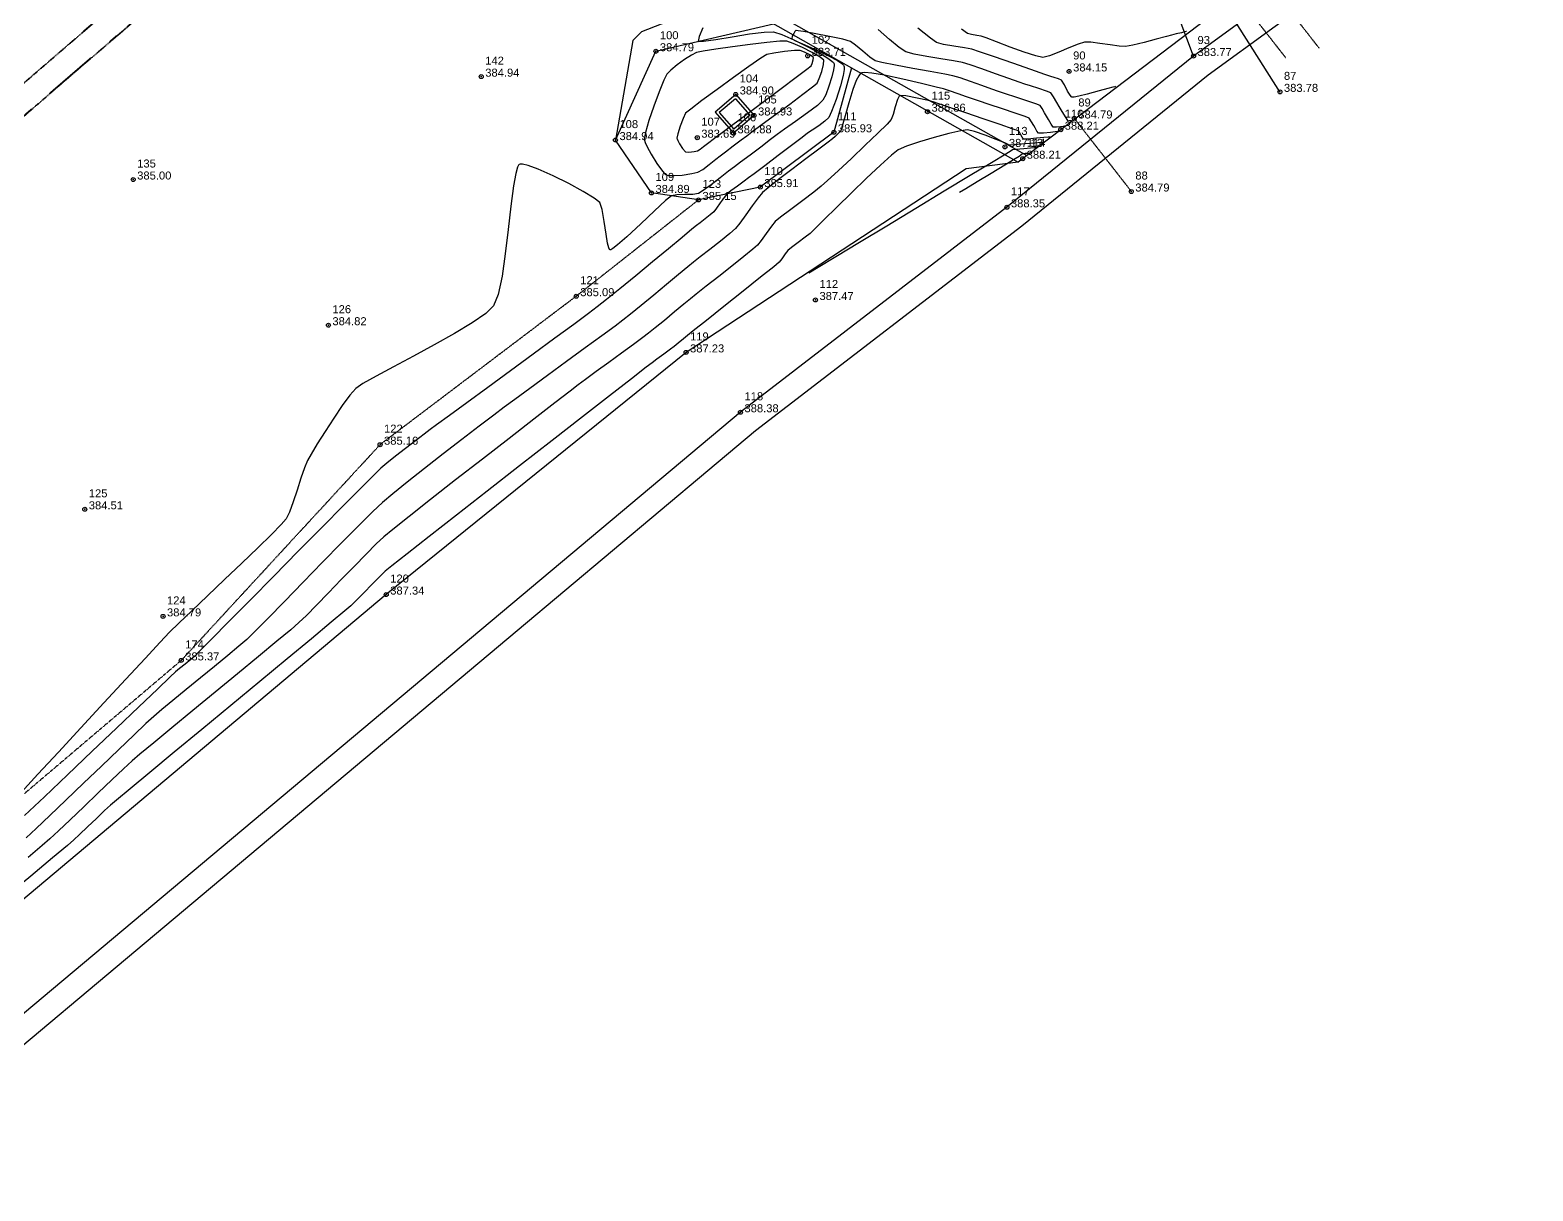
# Model space of a CAD drawing. Header units: centimetres. Extents: x 8495135 to 959133560, y 4530079 to 463453963.
# Drawn here: x 959026580 to 959034093, y 463429959 to 463435760 of the extents above; entities that cross this region are included whole.
import ezdxf

# ---------------------------------------------------------------- set-up
doc = ezdxf.new("R2010")
doc.units = ezdxf.units.CM
doc.header["$LTSCALE"] = 0.1
doc.header["$PDSIZE"] = 5
doc.linetypes.add('DASHED', pattern=[0.75, 0.5, -0.25])
doc.linetypes.add('LTYPE001', pattern=[5, 3, -1, 0, -1])
for name, color, linetype in [('20_AXIS_0_LONG_AXES', 7, 'Continuous'), ('hor-0.5m', 30, 'Continuous'), ('hor-1.0m', 20, 'Continuous'), ('Rgo_koti', 7, 'Continuous'), ('rgo_P', 2, 'Continuous'), ('Sn_komentari', 2, 'Continuous'), ('Sn_koti', 30, 'Continuous'), ('Sn_nomera', 140, 'Continuous'), ('Sn_points', 30, 'Continuous')]:
    doc.layers.add(name, color=color, linetype=linetype)
doc.styles.get("Standard").update_dxf_attribs({"font": 'arial.ttf'})
doc.linetypes.add('PSTENA1', pattern='A,0.15,[1,PSTENA.shx,S=0.075,R=0,X=0,Y=0],0.15', length=0.3)
doc.linetypes.add('PSTENA2', pattern='A,0.15,[1,PSTENA.shx,S=0.075,R=180,X=0,Y=0],0.15', length=0.3)
doc.linetypes.add('SKARPA2', pattern='A,0.1,[1,PSTENA.shx,S=0.1,R=180,X=0,Y=0],0.2,[1,PSTENA.shx,S=0.2,R=180,X=0,Y=0],0.1', length=0.4)

# ---------------------------------------------------------------- blocks, each defined once
blk = doc.blocks.new('PPOINTS')
at = {"layer": 'Sn_points'}
blk.add_circle((0, 0), 0.5, dxfattribs=at)
blk.add_point((0, 0), dxfattribs=at)
at = {"layer": 'Sn_komentari'}
blk.add_attdef('КОМЕНТАР', (1, -2.5), '', height=2, dxfattribs=at)
at = {"layer": 'Sn_koti'}
blk.add_attdef('KOTA', (1, 0), '', height=2, dxfattribs=at)
at = {"layer": 'Sn_nomera'}
blk.add_attdef('NOMER', (1, 3), '', height=2, dxfattribs=at)

msp = doc.modelspace()

# ---------------------------------------------------------------- linework, layer by layer
at = {"layer": '20_AXIS_0_LONG_AXES', "color": 1, "linetype": 'LTYPE001', "lineweight": 40, "ltscale": 2, "flags": 128}
for points in [[(959036792.03, 463443786.08), (959036761.65, 463443761.85), (959036683.23, 463443699.32), (959036604.8, 463443636.8), (959036526.37, 463443574.29), (959036447.94, 463443511.79), (959036369.51, 463443449.29), (959036291.07, 463443386.81), (959036212.63, 463443324.33), (959036134.19, 463443261.85), (959036055.74, 463443199.39), (959035977.29, 463443136.93), (959035898.84, 463443074.48), (959035820.39, 463443012.04), (959035741.94, 463442949.6), (959035663.48, 463442887.17), (959035585.02, 463442824.75), (959035506.56, 463442762.33), (959035428.1, 463442699.92), (959035349.64, 463442637.51), (959035271.17, 463442575.11), (959035192.71, 463442512.71), (959035114.24, 463442450.33), (959035035.78, 463442387.94), (959034957.31, 463442325.56), (959034878.84, 463442263.19), (959034800.37, 463442200.82), (959034721.9, 463442138.46), (959034643.43, 463442076.1), (959034564.96, 463442013.74), (959034486.49, 463441951.39), (959034408.02, 463441889.04), (959034329.55, 463441826.7), (959034251.08, 463441764.36), (959034172.61, 463441702.03), (959034094.15, 463441639.7), (959034015.68, 463441577.37), (959033937.21, 463441515.04), (959033858.75, 463441452.72), (959033780.28, 463441390.4), (959033701.82, 463441328.08), (959033623.36, 463441265.77), (959033544.89, 463441203.46), (959033466.44, 463441141.15), (959033387.98, 463441078.84), (959033309.52, 463441016.53), (959033231.07, 463440954.23), (959033136.19, 463440878.88), (959033057.32, 463440816.25), (959032978.45, 463440753.61), (959032899.6, 463440690.99), (959032820.77, 463440628.37), (959032741.95, 463440565.76), (959032663.14, 463440503.16), (959032584.36, 463440440.56), (959032505.58, 463440377.96), (959032426.83, 463440315.36), (959032348.1, 463440252.77), (959032269.38, 463440190.17), (959032190.69, 463440127.58), (959032112.01, 463440064.98), (959032033.36, 463440002.39), (959031954.73, 463439939.78), (959031876.12, 463439877.18), (959031797.54, 463439814.57), (959031718.98, 463439751.95), (959031640.44, 463439689.33), (959031561.94, 463439626.7), (959031483.46, 463439564.06), (959031405, 463439501.41), (959031326.58, 463439438.75), (959031248.18, 463439376.08), (959031169.81, 463439313.39), (959031091.47, 463439250.7), (959031013.17, 463439187.99), (959030934.9, 463439125.26), (959030856.65, 463439062.52), (959030778.45, 463438999.76), (959030700.27, 463438936.98), (959030622.13, 463438874.19), (959030544.03, 463438811.37), (959030465.96, 463438748.54), (959030387.93, 463438685.68), (959030309.94, 463438622.8), (959030231.98, 463438559.9), (959030154.07, 463438496.98), (959030076.19, 463438434.03), (959029998.35, 463438371.05), (959029920.56, 463438308.05), (959029842.81, 463438245.02), (959029765.1, 463438181.96), (959029687.44, 463438118.88), (959029609.82, 463438055.76), (959029532.24, 463437992.61), (959029454.71, 463437929.43), (959029377.23, 463437866.22), (959029299.79, 463437802.97), (959029222.4, 463437739.69), (959029145.06, 463437676.38), (959029067.78, 463437613.02), (959028990.54, 463437549.63), (959028913.35, 463437486.21), (959028836.21, 463437422.74), (959028759.13, 463437359.24), (959028682.1, 463437295.69), (959028605.12, 463437232.1), (959028528.2, 463437168.47), (959028451.34, 463437104.8), (959028374.53, 463437041.08), (959028297.78, 463436977.32), (959028221.09, 463436913.52), (959028144.45, 463436849.66), (959028067.88, 463436785.76), (959027991.36, 463436721.81), (959027914.91, 463436657.82), (959027838.52, 463436593.77), (959027762.19, 463436529.67), (959027685.92, 463436465.52), (959027609.72, 463436401.32), (959027533.58, 463436337.06), (959027457.51, 463436272.76), (959027381.51, 463436208.39), (959027305.57, 463436143.97), (959027229.7, 463436079.5), (959027153.9, 463436014.97), (959027078.17, 463435950.37), (959027002.51, 463435885.73), (959026926.92, 463435821.02), (959026851.41, 463435756.25), (959026775.96, 463435691.42), (959026700.59, 463435626.52), (959026625.3, 463435561.57), (959026550.08, 463435496.55), (959026475.44, 463435431.9), (959026400.38, 463435366.76), (959026325.39, 463435301.55), (959026250.49, 463435236.27), (959026175.66, 463435170.93), (959026100.92, 463435105.52), (959026026.25, 463435040.04), (959025951.67, 463434974.48), (959025877.17, 463434908.86), (959025802.75, 463434843.17), (959025728.42, 463434777.41), (959025654.18, 463434711.57), (959025580.02, 463434645.66), (959025505.94, 463434579.67), (959025431.96, 463434513.61), (959025358.06, 463434447.47), (959025284.25, 463434381.26), (959025210.53, 463434314.97), (959025136.91, 463434248.6), (959025063.37, 463434182.15), (959024989.93, 463434115.63), (959024916.58, 463434049.02), (959024843.33, 463433982.33), (959024770.17, 463433915.56), (959024697.11, 463433848.71), (959024624.14, 463433781.77), (959024551.28, 463433714.75), (959024478.51, 463433647.64), (959024405.84, 463433580.45), (959024333.28, 463433513.18), (959024260.81, 463433445.82), (959024188.45, 463433378.37), (959024116.19, 463433310.83), (959024044.03, 463433243.2), (959023971.31, 463433174.85, 0.004323), (959023089.32, 463432330.24, 0.004323)], [(959036869.97, 463443688.35), (959036839.59, 463443664.12), (959036761.16, 463443601.59), (959036682.72, 463443539.06), (959036604.28, 463443476.54), (959036525.84, 463443414.03), (959036447.4, 463443351.53), (959036368.96, 463443289.04), (959036290.51, 463443226.55), (959036212.06, 463443164.07), (959036133.61, 463443101.6), (959036055.15, 463443039.14), (959035976.69, 463442976.68), (959035898.23, 463442914.24), (959035819.77, 463442851.79), (959035741.31, 463442789.36), (959035662.85, 463442726.93), (959035584.38, 463442664.51), (959035505.92, 463442602.09), (959035427.45, 463442539.68), (959035348.98, 463442477.28), (959035270.51, 463442414.88), (959035192.04, 463442352.48), (959035113.57, 463442290.1), (959035035.09, 463442227.71), (959034956.62, 463442165.34), (959034878.15, 463442102.97), (959034799.67, 463442040.6), (959034721.2, 463441978.24), (959034642.73, 463441915.88), (959034564.25, 463441853.52), (959034485.78, 463441791.18), (959034407.31, 463441728.83), (959034328.84, 463441666.49), (959034250.37, 463441604.15), (959034171.9, 463441541.82), (959034093.43, 463441479.49), (959034014.96, 463441417.16), (959033936.49, 463441354.84), (959033858.02, 463441292.52), (959033779.56, 463441230.2), (959033701.1, 463441167.88), (959033622.63, 463441105.57), (959033544.17, 463441043.26), (959033465.72, 463440980.95), (959033387.26, 463440918.65), (959033308.8, 463440856.34), (959033213.93, 463440781), (959033135.06, 463440718.36), (959033056.19, 463440655.73), (959032977.35, 463440593.11), (959032898.51, 463440530.49), (959032819.7, 463440467.89), (959032740.9, 463440405.29), (959032662.12, 463440342.69), (959032583.35, 463440280.1), (959032504.61, 463440217.51), (959032425.88, 463440154.92), (959032347.18, 463440092.34), (959032268.5, 463440029.75), (959032189.84, 463439967.17), (959032111.2, 463439904.58), (959032032.59, 463439841.99), (959031954, 463439779.4), (959031875.43, 463439716.8), (959031796.89, 463439654.2), (959031718.38, 463439591.6), (959031639.89, 463439528.98), (959031561.43, 463439466.36), (959031483, 463439403.73), (959031404.6, 463439341.09), (959031326.23, 463439278.44), (959031247.89, 463439215.78), (959031169.58, 463439153.1), (959031091.31, 463439090.42), (959031013.06, 463439027.72), (959030934.85, 463438965), (959030856.68, 463438902.27), (959030778.54, 463438839.52), (959030700.43, 463438776.75), (959030622.37, 463438713.97), (959030544.34, 463438651.16), (959030466.34, 463438588.34), (959030388.39, 463438525.49), (959030310.48, 463438462.62), (959030232.6, 463438399.73), (959030154.77, 463438336.82), (959030076.98, 463438273.88), (959029999.23, 463438210.91), (959029921.53, 463438147.92), (959029843.86, 463438084.9), (959029766.25, 463438021.85), (959029688.68, 463437958.78), (959029611.15, 463437895.67), (959029533.67, 463437832.53), (959029456.24, 463437769.36), (959029378.86, 463437706.16), (959029301.53, 463437642.93), (959029224.25, 463437579.66), (959029147.02, 463437516.35), (959029069.84, 463437453.01), (959028992.71, 463437389.63), (959028915.63, 463437326.22), (959028838.61, 463437262.76), (959028761.65, 463437199.27), (959028684.73, 463437135.73), (959028607.88, 463437072.16), (959028531.08, 463437008.54), (959028454.34, 463436944.88), (959028377.66, 463436881.17), (959028301.03, 463436817.42), (959028224.47, 463436753.63), (959028147.96, 463436689.79), (959028071.52, 463436625.9), (959027995.14, 463436561.96), (959027918.82, 463436497.98), (959027842.57, 463436433.95), (959027766.38, 463436369.86), (959027690.26, 463436305.73), (959027614.2, 463436241.54), (959027538.21, 463436177.3), (959027462.29, 463436113), (959027386.43, 463436048.65), (959027310.65, 463435984.25), (959027234.93, 463435919.79), (959027159.29, 463435855.27), (959027083.71, 463435790.69), (959027008.21, 463435726.06), (959026932.79, 463435661.37), (959026857.43, 463435596.61), (959026782.15, 463435531.8), (959026706.95, 463435466.92), (959026631.82, 463435401.98), (959026557.27, 463435337.41), (959026482.35, 463435272.39), (959026407.47, 463435207.27), (959026332.66, 463435142.08), (959026257.93, 463435076.82), (959026183.29, 463435011.49), (959026108.72, 463434946.1), (959026034.24, 463434880.64), (959025959.84, 463434815.11), (959025885.53, 463434749.51), (959025811.3, 463434683.83), (959025737.16, 463434618.09), (959025663.11, 463434552.27), (959025589.14, 463434486.38), (959025515.26, 463434420.42), (959025441.48, 463434354.38), (959025367.78, 463434288.26), (959025294.17, 463434222.07), (959025220.66, 463434155.81), (959025147.23, 463434089.46), (959025073.91, 463434023.04), (959025000.67, 463433956.53), (959024927.54, 463433889.95), (959024854.5, 463433823.28), (959024781.55, 463433756.54), (959024708.71, 463433689.71), (959024635.96, 463433622.8), (959024563.31, 463433555.81), (959024490.77, 463433488.73), (959024418.32, 463433421.57), (959024345.98, 463433354.32), (959024273.74, 463433286.99), (959024201.61, 463433219.56), (959024129.58, 463433152.06), (959024056.91, 463433083.76, 0.004323), (959023176.55, 463432240.71, 0.004323)]]:
    msp.add_lwpolyline(points, format="xyb", dxfattribs=at)
at = {"layer": 'hor-0.5m', "linetype": 'Continuous', "lineweight": -3}
for points in [[(959031751.17, 463435279.69), (959031749.68, 463435279.51), (959031744.15, 463435278.68), (959031731.47, 463435276.76), (959031711.9, 463435274.43), (959031695.09, 463435275.02), (959031684.18, 463435288.94), (959031670.79, 463435312.55), (959031661.14, 463435330.11), (959031652.04, 463435346.34), (959031639.59, 463435368), (959031628.96, 463435382.31), (959031607.86, 463435390.9), (959031563.13, 463435406.31), (959031508.23, 463435424.49), (959031456.6, 463435441.39), (959031421.69, 463435452.97), (959031387.83, 463435464.96), (959031337.47, 463435482.99), (959031281.27, 463435502.9), (959031229.84, 463435520.53), (959031193.83, 463435531.72), (959031152.35, 463435540.23), (959031079.94, 463435553.26), (959030992.75, 463435568.56), (959030906.95, 463435583.89), (959030838.69, 463435596.99), (959030804.11, 463435605.62), (959030777.89, 463435624.07), (959030742.42, 463435654.49), (959030706.96, 463435684.93), (959030680.75, 463435703.44), (959030643.45, 463435713.71), (959030575.68, 463435728.21), (959030499.26, 463435742.99), (959030446.56, 463435752.33), (959030419.29, 463435756.57), (959030409.56, 463435757.6), (959030407.76, 463435757.48), (959030406.46, 463435756.52), (959030403.24, 463435752.61), (959030397.57, 463435743.28), (959030390.61, 463435728.67), (959030387.45, 463435716.12), (959030406.43, 463435706.57), (959030452.76, 463435686.26), (959030513.29, 463435659.4), (959030574.88, 463435630.17), (959030616.08, 463435607.91), (959030637.86, 463435593.27), (959030646.45, 463435585), (959030648.65, 463435581.41), (959030649.96, 463435576.54), (959030650.18, 463435562.39), (959030645.38, 463435532.22), (959030631.95, 463435481.11), (959030609.3, 463435412.16), (959030587.14, 463435353.73), (959030573.01, 463435323.09), (959030553.77, 463435304.99), (959030522.41, 463435281.94), (959030489.91, 463435259.67), (959030467.27, 463435243.92), (959030440.24, 463435223.48), (959030386.7, 463435182.97), (959030319.9, 463435132.41), (959030253.07, 463435081.83), (959030199.42, 463435041.25), (959030172.21, 463435020.72), (959030149.08, 463435004.06), (959030115.9, 463434980.39), (959030083.73, 463434956.84), (959030063.68, 463434940.58), (959030049.49, 463434922.98), (959030030.62, 463434896.55), (959030011.8, 463434870.05), (959029997.73, 463434852.29), (959029980.63, 463434837.31), (959029955.03, 463434817.01), (959029929.08, 463434797.01), (959029910.95, 463434782.88), (959029888.95, 463434764.7), (959029839.71, 463434723.92), (959029771.17, 463434667.16), (959029691.21, 463434601.08), (959029607.76, 463434532.31), (959029528.73, 463434467.49), (959029462.03, 463434413.26), (959029415.56, 463434376.27), (959029371.54, 463434343.07), (959029298.47, 463434289), (959029203.96, 463434219.54), (959029095.61, 463434140.2), (959028981.02, 463434056.45), (959028867.81, 463433973.79), (959028763.56, 463433897.71), (959028675.89, 463433833.69), (959028612.4, 463433787.23), (959028580.69, 463433763.82), (959028549.93, 463433740.48), (959028506.31, 463433707.19), (959028456.38, 463433668.79), (959028406.69, 463433630.12), (959028363.79, 463433596), (959028334.22, 463433571.29), (959028303.56, 463433541.44), (959028239.25, 463433477.17), (959028148.92, 463433386.25), (959028040.18, 463433276.45), (959027920.63, 463433155.53), (959027797.91, 463433031.27), (959027679.61, 463432911.44), (959027573.36, 463432803.81), (959027486.77, 463432716.15), (959027427.45, 463432656.22), (959027403.02, 463432631.81), (959027383.49, 463432615.17), (959027355.16, 463432592), (959027326.8, 463432568.87), (959027307.13, 463432552.36), (959027280.5, 463432527.25), (959027216.53, 463432466.45), (959027124.23, 463432378.59), (959027012.57, 463432272.28), (959026890.57, 463432156.15), (959026767.22, 463432038.82), (959026651.51, 463431928.9), (959026552.43, 463431835.01)], [(959032006.14, 463435477.74), (959032003.05, 463435476.94), (959031992.61, 463435474.11), (959031968.26, 463435467.35), (959031925.01, 463435455.44), (959031865.29, 463435439.61), (959031823.11, 463435429.44), (959031800.18, 463435425.02), (959031790.98, 463435424.22), (959031788.6, 463435424.59), (959031785.74, 463435426.53), (959031778.86, 463435434.85), (959031766.78, 463435454.86), (959031750.52, 463435485.55), (959031736.68, 463435508.82), (959031721.57, 463435515.48), (959031699.46, 463435522.25), (959031682.94, 463435527.14), (959031652.47, 463435537.84), (959031582.99, 463435562.22), (959031493.14, 463435593.65), (959031401.53, 463435625.48), (959031326.79, 463435651.08), (959031287.54, 463435663.8), (959031251.14, 463435670.63), (959031198.78, 463435678.69), (959031146.91, 463435687.63), (959031111.95, 463435697.09), (959031080.62, 463435719.74), (959031018.57, 463435769.57)], [(959029650.35, 463435214.33), (959029651.18, 463435209.84), (959029654.96, 463435198.31), (959029665.12, 463435175.9), (959029684.67, 463435140.12), (959029713.74, 463435093.64), (959029736.35, 463435061.79), (959029750.58, 463435044.62), (959029757.94, 463435037.67), (959029760.81, 463435035.8), (959029764.69, 463435034.39), (959029776.09, 463435032.66), (959029800.17, 463435032.45), (959029839.47, 463435035.51), (959029887.69, 463435042.36), (959029918.71, 463435049.56), (959029942.73, 463435063.9), (959029975.43, 463435088.38), (959030007.67, 463435114.06), (959030030.31, 463435131.98), (959030055.97, 463435151.32), (959030094.93, 463435180.82), (959030134.59, 463435210.87), (959030162.36, 463435231.87), (959030188.64, 463435251.15), (959030240.35, 463435288.92), (959030307.03, 463435337.74), (959030378.21, 463435390.2), (959030443.41, 463435438.87), (959030492.16, 463435476.33), (959030514, 463435495.16), (959030524.93, 463435517.81), (959030537.37, 463435552.73), (959030546.48, 463435587.36), (959030547.38, 463435609.17), (959030529.07, 463435624.21), (959030489.7, 463435647.33), (959030441.04, 463435672.43), (959030394.89, 463435693.43), (959030363.02, 463435704.25), (959030328.69, 463435703.68), (959030263.65, 463435697.8), (959030180.31, 463435688.32), (959030091.09, 463435676.9), (959030008.39, 463435665.24), (959029944.62, 463435655.02), (959029912.19, 463435647.93), (959029887.13, 463435634.67), (959029852.28, 463435612.21), (959029815.03, 463435585.59), (959029782.78, 463435559.91), (959029762.95, 463435540.21), (959029747.9, 463435509.71), (959029724.67, 463435452.04), (959029698.29, 463435380.44), (959029673.76, 463435308.13), (959029656.11, 463435248.35), (959029650.35, 463435214.33)], [(959031681.85, 463435225.59), (959031679.27, 463435225.37), (959031669.89, 463435224.51), (959031647.87, 463435222.48), (959031610.78, 463435219.11), (959031567.29, 463435215.41), (959031546.8, 463435214.33), (959031539.88, 463435224.5), (959031533.68, 463435235.62), (959031527.7, 463435246.01), (959031521.24, 463435255.8), (959031494.5, 463435265.27), (959031429.1, 463435287.66), (959031344.03, 463435316.58), (959031258.25, 463435345.67), (959031190.73, 463435368.54), (959031160.43, 463435378.8), (959031142.46, 463435385.2), (959031118.23, 463435393.77), (959031100.12, 463435399.65), (959031070.55, 463435407.21), (959031015.05, 463435420.36), (959030958.82, 463435431.36), (959030927.07, 463435432.46), (959030915.95, 463435412.66), (959030905.05, 463435376.06), (959030894.7, 463435337.6), (959030885.22, 463435312.23), (959030864.13, 463435289.75), (959030817.45, 463435244.07), (959030754.74, 463435184.11), (959030685.59, 463435118.79), (959030619.55, 463435057), (959030566.21, 463435007.67), (959030535.13, 463434979.71), (959030497.93, 463434950.35), (959030442.5, 463434908.61), (959030382.64, 463434863.93), (959030332.18, 463434825.73), (959030304.93, 463434803.46), (959030285.81, 463434779.63), (959030260.34, 463434743.94), (959030234.9, 463434708.21), (959030215.88, 463434684.26), (959030193.56, 463434665.09), (959030148.08, 463434628.23), (959030088.23, 463434580.5), (959030022.82, 463434528.67), (959029960.63, 463434479.54), (959029910.48, 463434439.9), (959029881.14, 463434416.53), (959029848.71, 463434389.91), (959029802.36, 463434351.56), (959029751.32, 463434309.36), (959029704.83, 463434271.2), (959029672.11, 463434244.96), (959029643.9, 463434223.83), (959029596.5, 463434189.04), (959029537, 463434145.63), (959029472.5, 463434098.63), (959029410.07, 463434053.09), (959029356.82, 463434014.04), (959029319.82, 463433986.53), (959029279.75, 463433955.82), (959029202.72, 463433896.45), (959029097.84, 463433815.41), (959028974.21, 463433719.67), (959028840.93, 463433616.22), (959028707.11, 463433512.04), (959028581.85, 463433414.11), (959028474.24, 463433329.43), (959028393.41, 463433264.97), (959028348.44, 463433227.71), (959028310.44, 463433191.83), (959028259.37, 463433140.87), (959028199.61, 463433079.82), (959028135.52, 463433013.71), (959028071.47, 463432947.55), (959028011.84, 463432886.33), (959027961, 463432835.09), (959027923.33, 463432798.82), (959027882.81, 463432763.71), (959027813.5, 463432705.63), (959027722.63, 463432630.36), (959027617.43, 463432543.69), (959027505.11, 463432451.4), (959027392.91, 463432359.28), (959027288.05, 463432273.12), (959027197.76, 463432198.69), (959027129.27, 463432141.79), (959027089.8, 463432108.21), (959027047.32, 463432069.14), (959026988.64, 463432013.49), (959026920.25, 463431947.9), (959026848.62, 463431878.98), (959026780.24, 463431813.37), (959026721.58, 463431757.7), (959026679.14, 463431718.58), (959026640.37, 463431685.28), (959026569.76, 463431625.75)], [(959031612.53, 463435171.49), (959031610.2, 463435171.3), (959031601.67, 463435170.59), (959031581.61, 463435168.94), (959031547.89, 463435166.15), (959031508.67, 463435162.88), (959031491.05, 463435161.36), (959031483.87, 463435155.89), (959031457.59, 463435140.02), (959031386.1, 463435096.85), (959031280.13, 463435032.87), (959031150.37, 463434954.54), (959031007.56, 463434868.33), (959030862.41, 463434780.7), (959030725.63, 463434698.13), (959030607.94, 463434627.08), (959030520.05, 463434574.02), (959030472.68, 463434545.43)]]:
    msp.add_lwpolyline(points, dxfattribs=at)
at = {"layer": 'hor-1.0m', "linetype": 'Continuous', "lineweight": -3}
for points in [[(959029943.94, 463435771.7), (959029925.22, 463435727.77), (959029920.33, 463435703.49), (959029947.06, 463435704.07), (959030008.94, 463435713.31), (959030090.42, 463435726.89), (959030175.95, 463435740.51), (959030249.98, 463435749.83), (959030296.97, 463435750.55), (959030338.19, 463435737.25), (959030397.84, 463435711.25), (959030464.79, 463435678.31), (959030527.89, 463435644.16), (959030568.12, 463435619.85), (959030588.57, 463435605.3), (959030596.24, 463435598.05), (959030598.02, 463435595.29), (959030599.01, 463435591.84), (959030599.48, 463435582.1), (959030596.9, 463435561.64), (959030588.72, 463435526.94), (959030573.75, 463435479.23), (959030557.33, 463435436.46), (959030543.5, 463435409.13), (959030516.21, 463435383.75), (959030465.9, 463435345.49), (959030406.36, 463435302.79), (959030351.4, 463435264.1), (959030314.81, 463435237.89), (959030281.08, 463435212.4), (959030232.42, 463435175.55), (959030179.28, 463435135.28), (959030132.08, 463435099.57), (959030101.26, 463435076.35), (959030072.31, 463435054.11), (959030030.17, 463435021.48), (959029984.46, 463434986.64), (959029944.79, 463434957.77), (959029920.76, 463434943.05), (959029893.49, 463434939.02), (959029853.04, 463434937.47), (959029812.71, 463434935.77), (959029785.8, 463434931.29), (959029757.26, 463434907.78), (959029701.67, 463434856.05), (959029632.57, 463434790.88), (959029563.49, 463434727.02), (959029517.35, 463434686.81), (959029492.61, 463434667.94), (959029482.44, 463434662.51), (959029479.58, 463434662.3), (959029477.16, 463434664.02), (959029472.67, 463434672.42), (959029466.64, 463434695.4), (959029459.38, 463434739.57), (959029450.54, 463434804.06), (959029440.56, 463434862.67), (959029427.98, 463434898.1), (959029400.38, 463434919.27), (959029345.17, 463434952.82), (959029272.94, 463434992.53), (959029194.26, 463435032.16), (959029119.72, 463435065.49), (959029070.18, 463435083.42), (959029042.46, 463435089.69), (959029029.75, 463435089.7), (959029025.38, 463435088.3), (959029022.21, 463435085.6), (959029016.12, 463435074.23), (959029007.48, 463435043.7), (959028996.62, 463434982.05), (959028983.49, 463434880.25), (959028970.11, 463434762.59), (959028955.63, 463434641.48), (959028939.24, 463434529.35), (959028920.1, 463434438.64), (959028897.38, 463434381.77), (959028858.13, 463434344.17), (959028790.02, 463434297.14), (959028701.4, 463434243.84), (959028600.66, 463434187.42), (959028496.16, 463434131.04), (959028396.27, 463434077.85), (959028309.36, 463434031.02), (959028243.8, 463433993.7), (959028207.97, 463433969.04), (959028178.69, 463433935.32), (959028140.48, 463433883.46), (959028097.64, 463433820.78), (959028054.48, 463433754.62), (959028015.3, 463433692.31), (959027984.39, 463433641.19), (959027966.06, 463433608.59), (959027951.65, 463433573.2), (959027934.09, 463433521.36), (959027914.77, 463433461.46), (959027895.09, 463433401.86), (959027876.44, 463433350.94), (959027860.19, 463433317.07), (959027835.85, 463433289.17), (959027786.5, 463433239.28), (959027718.53, 463433173.08), (959027638.33, 463433096.22), (959027552.29, 463433014.38), (959027466.78, 463432933.22), (959027388.19, 463432858.4), (959027322.92, 463432795.59), (959027277.33, 463432750.45), (959027230.26, 463432700.98), (959027154.7, 463432620.15), (959027058.35, 463432516.41), (959026948.94, 463432398.2), (959026834.17, 463432273.97), (959026721.76, 463432152.16), (959026619.42, 463432041.22), (959026534.87, 463431949.59)], [(959031785.82, 463435306.74), (959031785.21, 463435306.67), (959031782.13, 463435306.31), (959031775.35, 463435305.58), (959031769.24, 463435305.36), (959031758.9, 463435321.58), (959031739.44, 463435353.42), (959031724.87, 463435377.35), (959031712.98, 463435398.56), (959031696.72, 463435426.86), (959031682.82, 463435445.57), (959031661.27, 463435454.93), (959031622.33, 463435467.96), (959031581, 463435480.93), (959031552.31, 463435490.06), (959031524.61, 463435499.89), (959031472.17, 463435518.6), (959031406.28, 463435541.98), (959031338.22, 463435565.78), (959031279.26, 463435585.79), (959031240.68, 463435597.76), (959031196.71, 463435606.39), (959031132.91, 463435616.35), (959031062.83, 463435627.35), (959031000.03, 463435639.12), (959030958.03, 463435651.36), (959030925.17, 463435673.47), (959030876.61, 463435713.39), (959030819.7, 463435762.45)], [(959032360.9, 463435752.98), (959032358.97, 463435752.51), (959032351.9, 463435750.78), (959032335.66, 463435746.81), (959032310.18, 463435740.58), (959032286.48, 463435734.79), (959032260.95, 463435727.95), (959032210.19, 463435714.33), (959032149.19, 463435698.52), (959032092.95, 463435685.08), (959032056.45, 463435678.59), (959032024.64, 463435680.23), (959031978.77, 463435686.15), (959031928.25, 463435693.33), (959031882.52, 463435698.77), (959031851, 463435699.45), (959031819.36, 463435689.81), (959031773.31, 463435670.71), (959031722.33, 463435648.78), (959031675.9, 463435630.66), (959031643.53, 463435623), (959031608.62, 463435630.56), (959031549.6, 463435649.82), (959031479.57, 463435675.08), (959031411.63, 463435700.64), (959031358.87, 463435720.79), (959031334.39, 463435729.84), (959031313.75, 463435733.51), (959031285.85, 463435737.95), (959031265.87, 463435742.83), (959031236.88, 463435764.89)], [(959029813.95, 463435219.13), (959029814.63, 463435216.07), (959029818.1, 463435207.5), (959029827.08, 463435190.73), (959029841.93, 463435167.5), (959029856.22, 463435150.8), (959029873.65, 463435149.63), (959029899.04, 463435152.36), (959029916.65, 463435156.07), (959029929.82, 463435164.42), (959029946.82, 463435177.64), (959029959.37, 463435187.61), (959029973.83, 463435198.53), (959029994.48, 463435214.17), (959030009.9, 463435225.84), (959030032.71, 463435242.8), (959030087.26, 463435283.37), (959030162.91, 463435339.66), (959030249, 463435403.79), (959030334.86, 463435467.89), (959030409.84, 463435524.08), (959030463.27, 463435564.48), (959030484.49, 463435581.2), (959030490.06, 463435593.51), (959030495.55, 463435611.1), (959030496.75, 463435623.05), (959030480.98, 463435634.04), (959030451.75, 463435649.12), (959030429.07, 463435657.95), (959030401.6, 463435657.15), (959030351.57, 463435652.4), (959030298.91, 463435645.26), (959030263.58, 463435637.28), (959030233.35, 463435618.66), (959030173.63, 463435577.65), (959030096.56, 463435523.02), (959030014.24, 463435463.56), (959029938.8, 463435408.02), (959029882.36, 463435365.2), (959029857.04, 463435343.85), (959029844.49, 463435318.6), (959029829.96, 463435279.57), (959029818.21, 463435241.5), (959029813.95, 463435219.13)], [(959031716.51, 463435252.64), (959031713.89, 463435252.38), (959031703.89, 463435251.25), (959031680.95, 463435248.65), (959031646.53, 463435245.22), (959031620.95, 463435244.67), (959031613.03, 463435254.51), (959031603.93, 463435270.79), (959031597.41, 463435282.86), (959031586.85, 463435301.71), (959031575.1, 463435319.06), (959031553.91, 463435327.16), (959031504.68, 463435344.18), (959031440.6, 463435365.84), (959031374.85, 463435387.86), (959031320.61, 463435405.97), (959031291.06, 463435415.89), (959031261.41, 463435426.4), (959031219.2, 463435441.48), (959031176.89, 463435456.21), (959031146.97, 463435465.69), (959031109.75, 463435475.33), (959031036.06, 463435493.65), (959030943.76, 463435515.16), (959030850.69, 463435534.4), (959030787.66, 463435544.45), (959030753.05, 463435547.04), (959030738.14, 463435545.76), (959030733.57, 463435544.08), (959030729.95, 463435541.26), (959030722.32, 463435531.29), (959030710.11, 463435507.17), (959030693.15, 463435462.42), (959030672.39, 463435396.01), (959030654.12, 463435330.59), (959030640.48, 463435279.69), (959030633.61, 463435256.85), (959030621.77, 463435243.96), (959030604.08, 463435227.73), (959030590.61, 463435216.02), (959030570.23, 463435200.55), (959030522.83, 463435165.02), (959030458.73, 463435116.91), (959030388.25, 463435063.74), (959030321.71, 463435013.02), (959030269.44, 463434972.24), (959030241.75, 463434948.92), (959030219.66, 463434922.04), (959030190.16, 463434881.37), (959030158.21, 463434836.07), (959030128.77, 463434795.32), (959030106.81, 463434768.28), (959030077.86, 463434742.68), (959030031.41, 463434705.3), (959029978.37, 463434663.86), (959029929.61, 463434626.08), (959029896.04, 463434599.71), (959029868.16, 463434576.8), (959029821.11, 463434537.88), (959029761.91, 463434488.87), (959029697.56, 463434435.72), (959029635.09, 463434384.34), (959029581.51, 463434340.66), (959029543.83, 463434310.61), (959029504.26, 463434280.9), (959029438.78, 463434232.74), (959029355.42, 463434171.84), (959029262.16, 463434103.88), (959029167.02, 463434034.55), (959029077.98, 463433969.53), (959029003.06, 463433914.51), (959028950.25, 463433875.17), (959028898.36, 463433835.81), (959028825.53, 463433780.35), (959028738.77, 463433713.98), (959028645.09, 463433641.86), (959028551.5, 463433569.18), (959028465, 463433501.1), (959028392.61, 463433442.82), (959028341.33, 463433399.5), (959028293.71, 463433354.45), (959028223.56, 463433284.79), (959028137.56, 463433197.74), (959028042.41, 463433100.54), (959027944.77, 463433000.41), (959027851.35, 463432904.59), (959027768.82, 463432820.31), (959027703.86, 463432754.81), (959027663.17, 463432715.31), (959027623.81, 463432680.94), (959027568.51, 463432634.67), (959027502.55, 463432580.48), (959027431.25, 463432522.36), (959027359.89, 463432464.3), (959027293.78, 463432410.27), (959027238.2, 463432364.27), (959027198.46, 463432330.29), (959027159.29, 463432294.2), (959027098.97, 463432237.09), (959027023.16, 463432164.63), (959026937.51, 463432082.47), (959026847.68, 463431996.26), (959026759.32, 463431911.67), (959026678.1, 463431834.36), (959026609.66, 463431769.98), (959026559.67, 463431724.2)], [(959031647.19, 463435198.54), (959031643.83, 463435198.26), (959031631.56, 463435197.23), (959031602.68, 463435194.82), (959031554.15, 463435190.76), (959031497.8, 463435186.06), (959031472.66, 463435183.99), (959031469.95, 463435188.38), (959031452.3, 463435195.84), (959031408.97, 463435213.59), (959031354.17, 463435234.86), (959031302.12, 463435252.87), (959031267.05, 463435260.84), (959031232.44, 463435256.03), (959031172.85, 463435242.46), (959031100.03, 463435223.16), (959031025.74, 463435201.2), (959030961.73, 463435179.6), (959030919.75, 463435161.42), (959030886.08, 463435135.24), (959030830.82, 463435085.33), (959030761.72, 463435019.83), (959030686.51, 463434946.88), (959030612.96, 463434874.62), (959030548.79, 463434811.19), (959030501.77, 463434764.74), (959030479.64, 463434743.4), (959030455.47, 463434724.5), (959030420.11, 463434698.02), (959030386.62, 463434672.88), (959030368.1, 463434658), (959030354.91, 463434641.05), (959030338.08, 463434617.27), (959030324.95, 463434600.25), (959030297.38, 463434577.55), (959030232.21, 463434525.19), (959030144.4, 463434455.01), (959030048.94, 463434378.89), (959029960.77, 463434308.67), (959029894.89, 463434256.2), (959029866.24, 463434233.36), (959029846.59, 463434217.17), (959029820.15, 463434195.32), (959029800.38, 463434179.3), (959029780.73, 463434164.74), (959029747.71, 463434140.65), (959029713.27, 463434115.52), (959029689.38, 463434097.88), (959029659.66, 463434074.83), (959029586.06, 463434017.57), (959029477.3, 463433932.89), (959029342.11, 463433827.58), (959029189.2, 463433708.4), (959029027.3, 463433582.16), (959028865.13, 463433455.62), (959028711.42, 463433335.57), (959028574.88, 463433228.79), (959028464.24, 463433142.07), (959028388.22, 463433082.18), (959028355.55, 463433055.92), (959028328.29, 463433029.62), (959028290.2, 463432990.81), (959028248.54, 463432947.78), (959028210.55, 463432908.85), (959028183.48, 463432882.32), (959028153.74, 463432857.14), (959028085.63, 463432800.43), (959027986.81, 463432718.49), (959027864.96, 463432617.63), (959027727.75, 463432504.15), (959027582.84, 463432384.36), (959027437.89, 463432264.57), (959027300.59, 463432151.07), (959027178.6, 463432050.17), (959027079.57, 463431968.18), (959027011.2, 463431911.4), (959026981.13, 463431886.13), (959026952.52, 463431859.59), (959026912.06, 463431820.93), (959026867.66, 463431778.21), (959026827.21, 463431739.53), (959026798.62, 463431712.96), (959026766.29, 463431685.6), (959026691.66, 463431623.08), (959026583.19, 463431532.45), (959026449.4, 463431420.79)], [(959031577.88, 463435144.44), (959031576.15, 463435144.32), (959031569.11, 463435143.83), (959031554.6, 463435142.78), (959031541.94, 463435141.45), (959031533.45, 463435135.21), (959031525.08, 463435128.57), (959031504.08, 463435115.84), (959031452.56, 463435084.73), (959031384.75, 463435043.8), (959031314.89, 463435001.65), (959031257.23, 463434966.86), (959031225.99, 463434948.01)]]:
    msp.add_lwpolyline(points, dxfattribs=at)
at = {"layer": 'Rgo_koti', "linetype": 'PSTENA2', "ltscale": 2}
for p, q in [((959032818.38, 463436085.1), (959031732.38, 463435262.1)), ((959031732.38, 463435262.1), (959031520.08, 463435100.08))]:
    msp.add_line(p, q, dxfattribs=at)
at = {"layer": 'Rgo_koti', "linetype": 'DASHED', "ltscale": 2}
for p, q in [((959032738.38, 463436035.1), (959033023.38, 463435670.1)), ((959032571.38, 463435987.1), (959032856.38, 463435622.1)), ((959031800.38, 463435318.1), (959032085.38, 463434953.1))]:
    msp.add_line(p, q, dxfattribs=at)
at = {"layer": 'Rgo_koti', "linetype": 'Continuous'}
msp.add_line((959030103.78, 463435900.57), (959031520.08, 463435100.08), dxfattribs=at)
at = {"layer": 'Rgo_koti', "linetype": 'PSTENA1', "ltscale": 2}
msp.add_line((959030128.38, 463435944.1), (959031563.32, 463435133.08), dxfattribs=at)
at = {"layer": 'Rgo_koti', "color": 4, "linetype": 'Continuous', "ltscale": 2}
for points in [[(959038960.38, 463440540.1), (959036796.38, 463438899.1), (959034407.38, 463437091.1), (959032396.38, 463435630.1), (959031463.38, 463434874.1), (959030131.38, 463433850.1), (959025599.38, 463430051.1)], [(959039032.89, 463440444.48), (959036868.89, 463438803.48), (959034478.86, 463436994.71), (959032469.47, 463435534.88), (959031537.74, 463434779.9), (959030206.53, 463433756.51), (959025676.47, 463429959.14)]]:
    msp.add_lwpolyline(points, dxfattribs=at)
at = {"layer": 'Rgo_koti', "linetype": 'SKARPA2', "ltscale": 3}
for points in [[(959030128.38, 463435944.1), (959029636.85, 463435751.01), (959029593.01, 463435707.2), (959029506.38, 463435210.1)], [(959030687.13, 463435570.86), (959030598.38, 463435249.1), (959030230.38, 463434975.1), (959029921.38, 463434911.1), (959029686.38, 463434946.1), (959029506.38, 463435210.1), (959029708.38, 463435654.1), (959030297.12, 463435791.3)], [(959031520.08, 463435100.08), (959031260.22, 463435066.8), (959029859.38, 463434149.1), (959028360.38, 463432939.1), (959025310.38, 463430379.1)]]:
    msp.add_lwpolyline(points, dxfattribs=at)
at = {"layer": 'Rgo_koti', "linetype": 'DASHED', "ltscale": 2}
msp.add_lwpolyline([(959029921.38, 463434911.1), (959029310.38, 463434430.1), (959028329.38, 463433688.1), (959027335.38, 463432610.1), (959026306.38, 463431736.1), (959025296.38, 463431028.1)], dxfattribs=at)
at = {"layer": 'rgo_P', "linetype": 'Continuous'}
for p, q in [((959030107.38, 463435438.1), (959030004.38, 463435349.1)), ((959030107.38, 463435438.1), (959030199.38, 463435333.1)), ((959030004.38, 463435349.1), (959030096.38, 463435244.1)), ((959030105.92, 463435417.01), (959030025.62, 463435347.63)), ((959030025.62, 463435347.63), (959030097.85, 463435265.19)), ((959030105.92, 463435417.01), (959030178.15, 463435334.58)), ((959030199.38, 463435333.1), (959030096.38, 463435244.1)), ((959030178.15, 463435334.58), (959030097.85, 463435265.19))]:
    msp.add_line(p, q, dxfattribs=at)
at = {"layer": 'rgo_P', "color": 3, "linetype": 'Continuous'}
for points in [[(959032828.38, 463435451.1), (959032545.38, 463435896.1), (959032519.49, 463435968.89), (959032371.38, 463436349.1), (959031838.38, 463437518.1), (959031391.38, 463438217.1), (959031097.58, 463438363.25), (959030634.7, 463438403.48), (959030128.38, 463438335.1), (959029946.16, 463438387.11), (959028232.38, 463439063.1), (959027894.75, 463439103.15), (959027475, 463439038.66), (959026981.38, 463438948.1), (959026758.13, 463439033.7), (959026663.88, 463439212.19), (959026687.38, 463439700.1)], [(959032396.38, 463435630.1), (959032152.38, 463436275.1), (959031653.38, 463437345.1), (959031265.02, 463438009.81), (959031019.4, 463438115.02), (959030707.98, 463438106.25), (959030341.38, 463437893.1), (959030234.31, 463437896), (959029349.38, 463438293.1), (959028761.38, 463438629.1), (959028196.4, 463438800.03), (959027839.38, 463438804.1), (959026824.38, 463438581.1), (959026590.92, 463438602.7), (959026427.16, 463438682.12), (959026246.54, 463438756.73), (959025963.38, 463438727.1)]]:
    msp.add_lwpolyline(points, dxfattribs=at)

# ---------------------------------------------------------------- block references
at = {"layer": 'Rgo_koti', "linetype": 'Continuous', "xscale": 19.99999992549419, "yscale": 19.99999992549419, "zscale": 19.99999992549419}
for p, values in [((959029708.38, 463435654.1), {'NOMER': '100', 'KOTA': '384.79'}), ((959030467.38, 463435631.1), {'NOMER': '102', 'KOTA': '383.71'}), ((959032396.38, 463435630.1), {'NOMER': '93', 'KOTA': '383.77'}), ((959031774.38, 463435553.1), {'NOMER': '90', 'KOTA': '384.15'}), ((959028835.38, 463435527.1), {'NOMER': '142', 'KOTA': '384.94'}), ((959030107.38, 463435438.1), {'NOMER': '104', 'KOTA': '384.90'}), ((959032828.38, 463435451.1), {'NOMER': '87', 'KOTA': '383.78'}), ((959030199.38, 463435333.1), {'NOMER': '105', 'KOTA': '384.93'}), ((959031066.38, 463435352.1), {'NOMER': '115', 'KOTA': '386.86'}), ((959030598.38, 463435249.1), {'NOMER': '111', 'KOTA': '385.93'}), ((959031732.38, 463435262.1), {'NOMER': '116', 'KOTA': '388.21'}), ((959031800.38, 463435318.1), {'NOMER': '89', 'KOTA': '384.79'}), ((959029506.38, 463435210.1), {'NOMER': '108', 'KOTA': '384.94'}), ((959029915.38, 463435222.1), {'NOMER': '107', 'KOTA': '383.69'}), ((959030096.38, 463435244.1), {'NOMER': '106', 'KOTA': '384.88'}), ((959031453.38, 463435176.1), {'NOMER': '113', 'KOTA': '387.13'}), ((959031542.38, 463435117.1), {'NOMER': '114', 'KOTA': '388.21'}), ((959027095.38, 463435013.1), {'NOMER': '135', 'KOTA': '385.00'}), ((959029686.38, 463434946.1), {'NOMER': '109', 'KOTA': '384.89'}), ((959030230.38, 463434975.1), {'NOMER': '110', 'KOTA': '385.91'}), ((959032085.38, 463434953.1), {'NOMER': '88', 'KOTA': '384.79'}), ((959029921.38, 463434911.1), {'NOMER': '123', 'KOTA': '385.15'}), ((959031463.38, 463434874.1), {'NOMER': '117', 'KOTA': '388.35'}), ((959029310.38, 463434430.1), {'NOMER': '121', 'KOTA': '385.09'}), ((959030506.38, 463434411.1), {'NOMER': '112', 'KOTA': '387.47'}), ((959028071.38, 463434285.1), {'NOMER': '126', 'KOTA': '384.82'}), ((959029859.38, 463434149.1), {'NOMER': '119', 'KOTA': '387.23'}), ((959030131.38, 463433850.1), {'NOMER': '118', 'KOTA': '388.38'}), ((959028329.38, 463433688.1), {'NOMER': '122', 'KOTA': '385.16'}), ((959026853.38, 463433365.1), {'NOMER': '125', 'KOTA': '384.51'}), ((959028360.38, 463432939.1), {'NOMER': '120', 'KOTA': '387.34'}), ((959027244.38, 463432830.1), {'NOMER': '124', 'KOTA': '384.79'}), ((959027335.38, 463432610.1), {'NOMER': '174', 'KOTA': '385.37'})]:
    msp.add_blockref('PPOINTS', p, dxfattribs=at).add_auto_attribs(values)

doc.saveas('drawing.dxf')
